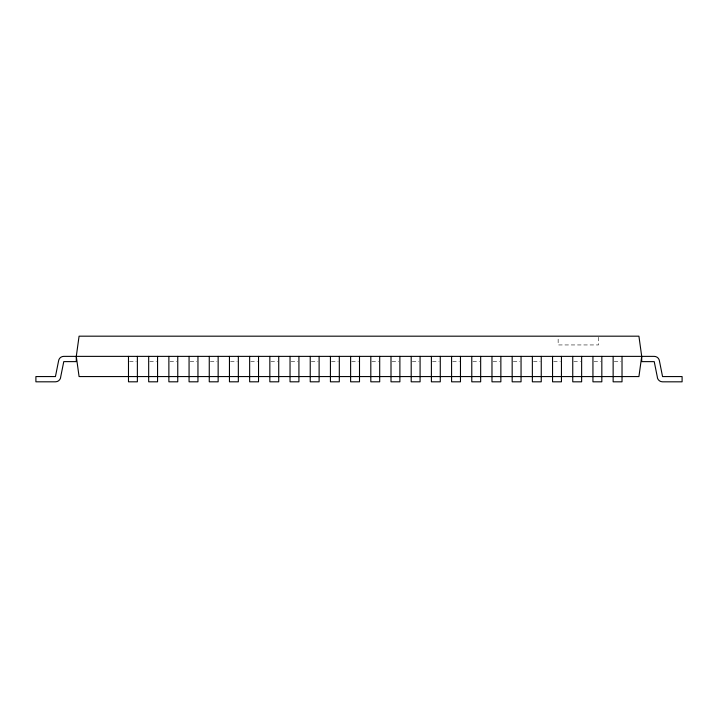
<?xml version="1.0" encoding="UTF-8"?>
<svg xmlns="http://www.w3.org/2000/svg" width="718" height="718" viewBox="0 0 718 718"><rect width="100%" height="100%" fill="white"/><g stroke="black" fill="none" stroke-linecap="round" stroke-linejoin="round"><path stroke-width="0.54" stroke-dasharray="3.59 2.69" d="M129.599 361.621L136.267 361.621M149.793 361.621L156.461 361.621M169.987 361.621L176.655 361.621M190.18 361.621L196.849 361.621M210.374 361.621L217.042 361.621M230.568 361.621L237.236 361.621M250.761 361.621L257.43 361.621M270.955 361.621L277.624 361.621M291.149 361.621L297.817 361.621M311.343 361.621L318.011 361.621M331.536 361.621L338.205 361.621M351.73 361.621L358.399 361.621M371.924 361.621L378.592 361.621M392.118 361.63L398.786 361.63M412.311 361.63L418.98 361.63M432.505 361.63L439.174 361.63M452.699 361.63L459.367 361.63M472.893 361.63L479.561 361.63M493.086 361.63L499.755 361.63M513.28 361.63L519.949 361.63M533.474 361.63L540.142 361.63M553.668 361.63L560.336 361.63M573.861 361.63L580.53 361.63M594.055 361.63L600.724 361.63M614.249 361.63L620.917 361.63M598.534 337.281L598.534 344.945L558.146 344.945L558.146 337.281"/><path stroke-width="1.08" d="M76.287 356.37L79.079 336.177L638.921 336.186L641.712 356.379L641.712 361.63L654.233 361.63L657.239 376.573A5.313 5.313 0 0 0 662.552 381.823L682.1 381.823L682.1 376.573L662.552 376.573L659.447 361.001A5.25 5.25 0 0 0 654.233 356.379L63.767 356.37A5.25 5.25 0 0 0 58.553 361.001L55.448 376.564L35.9 376.564L35.9 381.814L55.448 381.814A5.313 5.313 0 0 0 60.761 376.564L63.767 361.621L76.287 361.621L76.287 356.37L79.079 376.564L638.921 376.573L641.712 356.379M622.021 356.379L622.021 381.823L613.136 381.823L613.136 356.379M601.828 356.379L601.828 381.823L592.942 381.823L592.942 356.379M581.634 356.379L581.634 381.823L572.749 381.823L572.749 356.379M561.44 356.379L561.44 381.823L552.555 381.823L552.555 356.379M541.246 356.379L541.246 381.823L532.361 381.823L532.361 356.379M521.053 356.379L521.053 381.823L512.167 381.823L512.167 356.379M500.859 356.379L500.859 381.823L491.974 381.823L491.974 356.379M480.665 356.379L480.665 381.823L471.78 381.823L471.78 356.379M460.471 356.379L460.471 381.823L451.586 381.823L451.586 356.379M440.278 356.379L440.278 381.823L431.392 381.823L431.392 356.379M420.084 356.379L420.084 381.823L411.199 381.814L411.199 356.379M399.89 356.379L399.89 381.814L391.005 381.814L391.005 356.379M379.696 356.379L379.696 381.814L370.811 381.814L370.811 356.37M359.503 356.37L359.503 381.814L350.617 381.814L350.617 356.37M339.309 356.37L339.309 381.814L330.424 381.814L330.424 356.37M319.115 356.37L319.115 381.814L310.23 381.814L310.23 356.37M298.921 356.37L298.921 381.814L290.036 381.814L290.036 356.37M278.728 356.37L278.728 381.814L269.842 381.814L269.842 356.37M258.534 356.37L258.534 381.814L249.649 381.814L249.649 356.37M238.34 356.37L238.34 381.814L229.455 381.814L229.455 356.37M218.146 356.37L218.146 381.814L209.261 381.814L209.261 356.37M197.953 356.37L197.953 381.814L189.067 381.814L189.067 356.37M177.759 356.37L177.759 381.814L168.874 381.814L168.874 356.37M157.565 356.37L157.565 381.814L148.68 381.814L148.68 356.37M137.371 356.37L137.371 381.814L128.486 381.814L128.486 356.37"/></g></svg>
